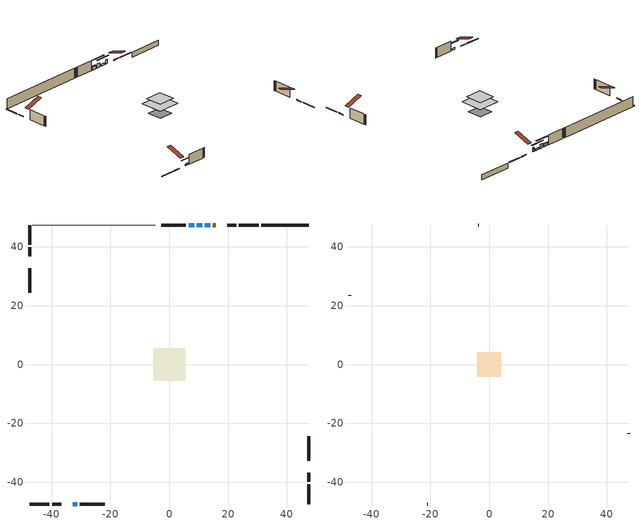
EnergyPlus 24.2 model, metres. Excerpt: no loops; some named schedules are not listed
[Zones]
conditioned space
 floor outside (Floor1 construction): -2.03,-2.03 -2.03,2.03 2.03,2.03 2.03,-2.03 z0.37
 floor adiabatic (AdiabaticFloorConstruction): -5.5,-5.5 -5.5,5.5 5.5,5.5 5.5,-5.5 z2.81
 floor foundation (Slab1 construction): -3.54,-3.54 -3.54,3.54 3.54,3.54 3.54,-3.54 z-2.01
 wall outside (RimJoist1 construction): 30.36,47.44 23.67,47.44 / -47.44,-47.44 -40.75,-47.44 / -47.44,47.44 -47.44,40.75 / 47.44,-47.44 47.44,-40.75 z0.37:0.67
 wall outside (RimJoist2 construction): 22.74,47.44 19.71,47.44 / -39.82,-47.44 -36.79,-47.44 / -47.44,39.82 -47.44,36.79 / 47.44,-39.82 47.44,-36.79 z0.37:0.67
 wall outside (AdiabaticWallConstruction 1): 15.73,47.44 14.87,47.44 z0.37:2.4
 wall outside (AdiabaticWallConstruction): 13.94,47.44 12.11,47.44 / -32.81,-47.44 -31.28,-47.44 z0.37:1.29; 11.18,47.44 9.35,47.44 z0.37:2.4; 8.43,47.44 6.6,47.44 z0.37:1.89
 wall outside (Wall1 construction): 5.67,47.44 -2.68,47.44 / -30.35,-47.44 -22.01,-47.44 / -47.44,32.81 -47.44,24.46 / 47.44,-32.81 47.44,-24.46 z0.37:5.25
 wall foundation (FoundationWall1 construction): 47.44,47.44 31.29,47.44 z-2.01:0.37
 wall adiabatic (Wall4 construction): -4.73,47.44 -46.51,47.44 z0.37:5.25
 window (WindowConstruction): 13.94,47.44 12.11,47.44 z0.37:1.28
 window (WindowConstruction 1): 11.18,47.44 9.35,47.44 z0.37:2.4
 window (WindowConstruction 2): -32.81,-47.44 -31.28,-47.44 z0.37:1.28
 window (WindowConstruction 3): 8.42,47.44 6.6,47.44 z0.37:1.89
 door (Door): 15.73,47.44 14.87,47.44 z0.37:2.4
 ceiling adiabatic (AdiabaticFloorConstruction): 5.5,-5.5 5.5,5.5 -5.5,5.5 -5.5,-5.5 z2.81
attic - vented
 floor to conditioned space (Floor2 construction Reversed): -4.15,-4.15 -4.15,4.15 4.15,4.15 4.15,-4.15 z5.25
 wall outside (Wall3 construction): -3.61,47.44 -3.8,47.44 / -21.08,-47.44 -20.89,-47.44 / -47.44,23.53 -47.44,23.34 / 47.44,-23.53 47.44,-23.34 z0.37:5.25
 roof outside (Roof1 construction): 16.66,47.44,5.25 16.66,39.36,7.94 18.79,39.36,7.94 18.79,47.44,5.25; -33.74,-47.44,5.25 -33.74,-39.36,7.94 -35.87,-39.36,7.94 -35.87,-47.44,5.25; -47.44,33.74,5.25 -39.36,33.74,7.94 -39.36,35.87,7.94 -47.44,35.87,5.25; 47.44,-33.74,5.25 39.36,-33.74,7.94 39.36,-35.87,7.94 47.44,-35.87,5.25
shading: 9.47,47.44 16.58,47.44 16.58,47.85 9.47,47.85 z3.92; 6.71,47.44 13.82,47.44 13.82,47.85 6.71,47.85 z5.04; -28.64,-47.44 -35.45,-47.44 -35.45,-47.85 -28.64,-47.85 z3.92; 6.39,47.44 8.63,47.44 8.63,47.85 6.39,47.85 z2.1
[Building]
Building 1: Terrain=Suburbs
[Site:Location]
Toronto City Centre_ON: Latitude {deg}=43.63; Longitude {deg}=-79.39; Time Zone {hr}=-5; Elevation {m}=77; Keep Site Location Information=Yes
[Site:GroundTemperature:Shallow]
5.01852, 3.26908, 3.12898, 3.95918, 7.29196, 10.6092, 13.4851, 15.3069, 15.4617, 13.9799, 11.1774, 7.9619
[Site:WaterMainsTemperature]
Calculation Method=Schedule; Temperature Schedule=mains temperature schedule
[Material] Roughness=Rough; Thermal Absorptance=0.9
Name | Thickness {m} | Conductivity {W/m-K} | Density {kg/m3} | Specific Heat {J/kg-K} | Solar Absorptance | Visible Absorptance
asphalt or fiberglass shingles | 0.00635 | 0.162714 | 1121.4 | 1465.45 | 0.4 | 0.4
ceiling loosefill ins | 0.254 | 0.0480833 | 16.02 | 1046.75 | 0.7 | 0.7
ceiling stud and cavity | 0.1397 | 0.163581 | 65.682 | 1177.47 | 0.7 | 0.7
concrete 4.0 in. | 0.1016 | 1.803125 | 2242.8 | 837.4 | 0.7 | 0.7
concrete 8.0 in. | 0.2032 | 1.803125 | 2242.8 | 837.4 | 0.7 | 0.7
door material | 0.04445 | 0.053851 | 512.64 | 1214.23 | 0.7 | 0.7
exterior vertical ins | 0.0363136 | 0.029427 | 32.04 | 1214.23 | 0.7 | 0.7
floor covering | 0.0127 | 0.0433444 | 54.468 | 1339.84 | 0.6 | 0.6
floor rigid ins; rim joist rigid ins | 0.051816 | 0.029427 | 32.04 | 1214.23 | 0.7 | 0.7
floor rigid ins 1; wall rigid ins | 0.512978 | 0.029427 | 32.04 | 1214.23 | 0.7 | 0.7
floor stud and cavity | 0.1397 | 0.0755454 | 92.3553 | 1139.71 | 0.7 | 0.7
floor stud and cavity 1 | 0.1397 | 1.75129 | 37.0049 | 1207.88 | 0.7 | 0.7
furniture material conditioned space 1 | 0.1524 | 0.115458 | 640.8 | 1214.23 | 0.6 | 0.6
gypsum board | 0.0127 | 0.160291 | 801 | 837.4 | 0.6 | 0.6
gypsum board 1 | 0.0127 | 0.160291 | 801 | 837.4 | 0.7 | 0.7
osb sheathing 0.5 in. | 0.0127 | 0.115458 | 512.64 | 1214.23 | 0.7 | 0.7
osb sheathing 0.5 in. 1 | 0.0127 | 0.115458 | 512.64 | 1214.23 | 0.4 | 0.4
osb sheathing 0.75 in. | 0.01905 | 0.115458 | 512.64 | 1214.23 | 0.7 | 0.7
osb sheathing 2.0 in. | 0.0508 | 0.115458 | 512.64 | 1214.23 | 0.7 | 0.7
rim joist stud and cavity | 0.0508 | 0.0451784 | 125.044 | 1163.47 | 0.6 | 0.6
rim joist stud and cavity 1 | 0.0508 | 0.284013 | 125.044 | 1163.47 | 0.6 | 0.6
wall stud and cavity | 0.1397 | 0.0821308 | 139.0536 | 1170.24 | 0.7 | 0.7
wall stud and cavity 1 | 0.0889 | 6.9971 | 50.32683 | 1063.81 | 0.6 | 0.6
wall stud and cavity 2 | 0.1397 | 0.0749503 | 139.0536 | 1170.24 | 0.7 | 0.7
wall stud and cavity 3 | 0.0889 | 0.380278 | 52.3479 | 1209.89 | 0.7 | 0.7
wall stud and cavity 4 | 0.0889 | 0.391764 | 83.0341 | 1211.67 | 0.7 | 0.7
wood siding | 0.0254 | 0.102417 | 544.68 | 1172.36 | 0.4 | 0.4
wood siding 1 | 0.00254 | 0.102417 | 544.68 | 1172.36 | 0.4 | 0.4
wood siding 2; wood siding 3; wood siding 4 | 0.0254 | 0.102417 | 544.68 | 1172.36 | 0.7 | 0.7
[WindowMaterial:SimpleGlazingSystem]
Name | U-Factor {W/m2-K} | Solar Heat Gain Coefficient
WindowMaterial | 2.95029 | 0.64
WindowMaterial 1 | 2.88329 | 0.7
WindowMaterial 2 | 2.96164 | 0.62
WindowMaterial 3 | 2.89408 | 0.69
[Construction]
AdiabaticFloorConstruction: floor stud and cavity 1, floor rigid ins 1, osb sheathing 0.75 in., floor covering
AdiabaticWallConstruction: wood siding 3, wall rigid ins, wall stud and cavity 3, gypsum board
AdiabaticWallConstruction 1: wood siding 4, wall rigid ins, wall stud and cavity 3, gypsum board
Door: door material
Floor1 construction: floor stud and cavity, floor rigid ins, osb sheathing 0.75 in., floor covering
Floor2 construction Reversed: gypsum board, ceiling stud and cavity, ceiling loosefill ins
FoundationWall1 construction: concrete 8.0 in., gypsum board 1
furniture construction conditioned space 1: furniture material conditioned space 1
PartitionWallConstruction: gypsum board, wall stud and cavity 4, gypsum board
RimJoist1 construction: wood siding 2, osb sheathing 2.0 in., rim joist stud and cavity
RimJoist2 construction: wood siding 2, rim joist rigid ins, osb sheathing 2.0 in., rim joist stud and cavity 1
Roof1 construction: asphalt or fiberglass shingles
Slab1 construction: concrete 4.0 in.
Wall1 construction: wood siding, osb sheathing 0.5 in., wall stud and cavity, gypsum board
Wall3 construction: wood siding 1, wall stud and cavity 1
Wall4 construction: osb sheathing 0.5 in. 1, wall stud and cavity 2, gypsum board
WindowConstruction: WindowMaterial
WindowConstruction 1: WindowMaterial 1
WindowConstruction 2: WindowMaterial 2
WindowConstruction 3: WindowMaterial 3
[Zone] Multiplier=1; Part of Total Floor Area=Yes
Name | Volume {m3}
attic - vented | 30.044
conditioned space | 423.1
[Space]
Name | Zone | Volume {m3}
attic - vented 1 | attic - vented | 30.044
conditioned space 1 | conditioned space | 423.1
[ZoneInfiltration:EffectiveLeakageArea]
infil attic - vented 1: Zone or Space=attic - vented 1; Schedule=Always On Discrete; Effective Air Leakage Area {cm2}=2894.74; Stack Coefficient=0.000526321; Wind Coefficient=1.55005e-05
[ZoneMixing]
whole house fan mix: Zone or Space=attic - vented; Schedule=Always On Continuous; Design Flow Rate Calculation Method=Flow/Zone; Design Flow Rate {m3/s}=0; Source Zone or Space=conditioned space
[SurfaceProperty:ExposedFoundationPerimeter]
Slab1: Exposed Perimeter Calculation Method=TotalExposedPerimeter; Total Exposed Perimeter {m}=16.151
[InternalMass] Zone or ZoneList=conditioned space; Space or SpaceList=conditioned space 1
Name | Construction | Surface Area {m2}
furniture mass conditioned space 1 | furniture construction conditioned space 1 | 75.1201
partition wall mass | PartitionWallConstruction | 187.8
[Lights]
interior lighting: Zone or ZoneList or Space or SpaceList=conditioned space 1; Schedule=interior lighting schedule; Design Level Calculation Method=LightingLevel; Lighting Level {W}=343.2; Return Air Fraction=0; Fraction Radiant=0.6; Fraction Visible=0.2; Fraction Replaceable=1
[People]
occupants: Zone or ZoneList or Space or SpaceList=conditioned space 1; Number of People Schedule=occupants schedule; Number of People Calculation Method=People; Number of People=3; Fraction Radiant=0.314171; Sensible Heat Fraction=0.56303; Activity Level Schedule=occupants activity schedule; Carbon Dioxide Generation Rate {m3/s-W}=0; Enable ASHRAE 55 Comfort Warnings=No; Mean Radiant Temperature Calculation Type=EnclosureAveraged
[ElectricEquipment] Zone or ZoneList or Space or SpaceList=conditioned space 1; Design Level Calculation Method=EquipmentLevel
Name | Schedule | Design Level {W} | Fraction Latent | Fraction Radiant | Fraction Lost
clothes dryer | clothes dryer schedule | 140.772 | 0.015 | 0.081 | 0.85
clothes washer | clothes washer schedule | 32.1985 | 0.03 | 0.162 | 0.7
cooking range | cooking range schedule | 208.969 | 0.08 | 0.432 | 0.2
dishwasher | dishwasher schedule | 66.8632 | 0.3 | 0.18 | 0.4
fridge | fridge schedule | 72.9452 | 0 | 0.6 | 0
mech vent house fan | mech vent house fan schedule | 0 | 0 | 0 | 1
mech vent house fan cfis | mech vent house fan cfis schedule | 0 | 0 | 0 | 0
misc plug loads | misc plug loads schedule | 494.7 | 0.045 | 0.513 | 0.1
whole house fan | Always On Discrete | 0 | 0 | 0 | 1
[OtherEquipment] Zone or ZoneList or Space or SpaceList=conditioned space 1; Design Level Calculation Method=EquipmentLevel
Name | Fuel Type | Schedule | Design Level {W} | Fraction Latent | Fraction Radiant | Fraction Lost
clothes dryer 1 | Electricity | clothes dryer schedule | 0 | 0.015 | 0.081 | 0.85
cooking range 1 | Electricity | cooking range schedule | 0 | 0.08 | 0.432 | 0.2
general water use latent | None | general water use schedule | 59.3978 | 1 | 0 | 0
general water use sensible | None | general water use schedule | -58.539 | 0 | 0.6 | 0
mech vent house fan latent load | None | Always On Discrete | 0 | 1 | 0 | 0
mech vent house fan sensible load | None | Always On Discrete | 0 | 0 | 0 | 0
water heater energy adjustment1 | NaturalGas | Always On Discrete | 0.01 | 0 | 0 | 1
[ZoneInfiltration:DesignFlowRate] Zone or ZoneList or Space or SpaceList=conditioned space 1; Schedule=Always On Discrete; Design Flow Rate Calculation Method=Flow/Zone; Design Flow Rate {m3/s}=0
infil flow; natural vent flow; whole house fan flow
[AvailabilityManager:Scheduled]
central ac and furnace airloop Availability Manager: Schedule=Always On Discrete
[Foundation:Kiva]
Foundation Kiva 1: Initial Indoor Air Temperature {C}=18; Wall Height Above Grade {m}=0.369997; Wall Depth Below Slab {m}=0.2032; Custom Block Material Name 1=exterior vertical ins; Custom Block Depth 1 {m}=2.38; Custom Block X Position 1 {m}=0.2159; Custom Block Z Position 1 {m}=0
[Foundation:Kiva:Settings]
Soil Conductivity {W/m-K}=0.849921; Soil Density {kg/m3}=1842.3; Soil Specific Heat {J/kg-K}=418.7; Ground Solar Absorptivity=0.9; Ground Thermal Absorptivity=0.9; Ground Surface Roughness {m}=0.03; Far-Field Width {m}=40; Deep-Ground Boundary Condition=ZeroFlux; Deep-Ground Depth {m}=40; Minimum Cell Dimension {m}=0.2; Maximum Cell Growth Coefficient=3; Simulation Timestep=Timestep
[Exterior:Lights]
exterior lighting: Schedule=exterior lighting schedule; Design Level {W}=75.6
[EnergyManagementSystem:GlobalVariable]
central_ac_and_furnace_airloop_Fan_RTF
infil_program_Qfan
infil_program_Qinf
natural_vent_program_Qnv
natural_vent_program_Qwhf
[EnergyManagementSystem:Sensor]
Name | Output:Variable or Output:Meter Index Key | Output:Variable or Output:Meter
airflow_gain | infil flow | Infiltration Sensible Heat Gain Energy
airflow_gain_1 | natural vent flow | Infiltration Sensible Heat Gain Energy
airflow_gain_2 | whole house fan flow | Infiltration Sensible Heat Gain Energy
airflow_loss | infil flow | Infiltration Sensible Heat Loss Energy
airflow_loss_1 | natural vent flow | Infiltration Sensible Heat Loss Energy
airflow_loss_2 | whole house fan flow | Infiltration Sensible Heat Loss Energy
clg_load_cond |  | Cooling:EnergyTransfer:Zone:CONDITIONED SPACE
clg_sp_s; clg_sp_s_1 | cooling setpoint | Schedule Value
clothes_dryer_exhaust_0_sch_s | clothes dryer exhaust 0 schedule | Schedule Value
cool_season | cooling season schedule | Schedule Value
htg_load_cond |  | Heating:EnergyTransfer:Zone:CONDITIONED SPACE
htg_sp_s; htg_sp_s_1 | heating setpoint | Schedule Value
ig_ee_conv | clothes dryer | Electric Equipment Convective Heating Energy
ig_ee_conv_2 | cooking range | Electric Equipment Convective Heating Energy
ig_ee_conv_4 | fridge | Electric Equipment Convective Heating Energy
ig_ee_conv_5 | misc plug loads | Electric Equipment Convective Heating Energy
ig_ee_conv_6 | whole house fan | Electric Equipment Convective Heating Energy
ig_ee_rad | clothes dryer | Electric Equipment Radiant Heating Energy
ig_ee_rad_2 | cooking range | Electric Equipment Radiant Heating Energy
ig_ee_rad_4 | fridge | Electric Equipment Radiant Heating Energy
ig_ee_rad_5 | misc plug loads | Electric Equipment Radiant Heating Energy
ig_ee_rad_6 | whole house fan | Electric Equipment Radiant Heating Energy
ig_lgt_conv | interior lighting | Lights Convective Heating Energy
ig_lgt_rad | interior lighting | Lights Radiant Heating Energy
ig_lgt_vis | interior lighting | Lights Visible Radiation Heating Energy
ig_oe_conv | clothes dryer 1 | Other Equipment Convective Heating Energy
ig_oe_conv_1 | cooking range 1 | Other Equipment Convective Heating Energy
ig_oe_conv_2 | general water use latent | Other Equipment Convective Heating Energy
ig_oe_conv_3 | general water use sensible | Other Equipment Convective Heating Energy
ig_oe_conv_4 | water heater energy adjustment1 | Other Equipment Convective Heating Energy
ig_oe_rad | clothes dryer 1 | Other Equipment Radiant Heating Energy
ig_oe_rad_1 | cooking range 1 | Other Equipment Radiant Heating Energy
ig_oe_rad_2 | general water use latent | Other Equipment Radiant Heating Energy
ig_oe_rad_3 | general water use sensible | Other Equipment Radiant Heating Energy
ig_oe_rad_4 | water heater energy adjustment1 | Other Equipment Radiant Heating Energy
ig_ppl_conv | occupants | People Convective Heating Energy
ig_ppl_rad | occupants | People Radiant Heating Energy
im_conv | furniture mass conditioned space 1 | Surface Inside Face Convection Heat Gain Energy
im_conv_1 | partition wall mass | Surface Inside Face Convection Heat Gain Energy
im_ig | furniture mass conditioned space 1 | Surface Inside Face Internal Gains Radiation Heat Gain Energy
im_ig_1 | partition wall mass | Surface Inside Face Internal Gains Radiation Heat Gain Energy
im_lgt | furniture mass conditioned space 1 | Surface Inside Face Lights Radiation Heat Gain Energy
im_lgt_1 | partition wall mass | Surface Inside Face Lights Radiation Heat Gain Energy
im_sol | furniture mass conditioned space 1 | Surface Inside Face Solar Radiation Heat Gain Energy
im_sol_1 | partition wall mass | Surface Inside Face Solar Radiation Heat Gain Energy
im_surf | furniture mass conditioned space 1 | Surface Inside Face Net Surface Thermal Radiation Heat Gain Energy
im_surf_1 | partition wall mass | Surface Inside Face Net Surface Thermal Radiation Heat Gain Energy
mv_conv | mech vent house fan | Electric Equipment Convective Heating Energy
mv_conv_1 | mech vent house fan cfis | Electric Equipment Convective Heating Energy
mv_conv_2 | mech vent house fan latent load | Other Equipment Convective Heating Energy
mv_conv_3 | mech vent house fan sensible load | Other Equipment Convective Heating Energy
mv_rad | mech vent house fan | Electric Equipment Radiant Heating Energy
mv_rad_1 | mech vent house fan cfis | Electric Equipment Radiant Heating Energy
mv_rad_2 | mech vent house fan latent load | Other Equipment Radiant Heating Energy
mv_rad_3 | mech vent house fan sensible load | Other Equipment Radiant Heating Energy
natural_vent_s | natural vent schedule | Schedule Value
out_pb_s |  | Site Outdoor Air Barometric Pressure
out_wt_s |  | Site Outdoor Air Humidity Ratio
site_vw_s |  | Site Wind Speed
ss_back_out | Window1 | Surface Window Shortwave from Zone Back Out Window Heat Transfer Rate
ss_back_out_1 | Window3 | Surface Window Shortwave from Zone Back Out Window Heat Transfer Rate
ss_back_out_2 | Window4 | Surface Window Shortwave from Zone Back Out Window Heat Transfer Rate
ss_back_out_3 | Window6 | Surface Window Shortwave from Zone Back Out Window Heat Transfer Rate
ss_conv | Door1 | Surface Inside Face Convection Heat Gain Energy
ss_conv_1 | Window1 | Surface Inside Face Convection Heat Gain Energy
ss_conv_2 | Window3 | Surface Inside Face Convection Heat Gain Energy
ss_conv_3 | Window4 | Surface Inside Face Convection Heat Gain Energy
ss_conv_4 | Window6 | Surface Inside Face Convection Heat Gain Energy
ss_ig | Door1 | Surface Inside Face Internal Gains Radiation Heat Gain Energy
ss_ig_1 | Window1 | Surface Inside Face Internal Gains Radiation Heat Gain Energy
ss_ig_2 | Window3 | Surface Inside Face Internal Gains Radiation Heat Gain Energy
ss_ig_3 | Window4 | Surface Inside Face Internal Gains Radiation Heat Gain Energy
ss_ig_4 | Window6 | Surface Inside Face Internal Gains Radiation Heat Gain Energy
ss_lgt | Door1 | Surface Inside Face Lights Radiation Heat Gain Energy
ss_sol | Door1 | Surface Inside Face Solar Radiation Heat Gain Energy
ss_surf | Door1 | Surface Inside Face Net Surface Thermal Radiation Heat Gain Energy
ss_surf_1 | Window1 | Surface Inside Face Net Surface Thermal Radiation Heat Gain Energy
ss_surf_2 | Window3 | Surface Inside Face Net Surface Thermal Radiation Heat Gain Energy
ss_surf_3 | Window4 | Surface Inside Face Net Surface Thermal Radiation Heat Gain Energy
ss_surf_4 | Window6 | Surface Inside Face Net Surface Thermal Radiation Heat Gain Energy
ss_trans_in | Window1 | Surface Window Transmitted Solar Radiation Rate
ss_trans_in_1 | Window3 | Surface Window Transmitted Solar Radiation Rate
ss_trans_in_2 | Window4 | Surface Window Transmitted Solar Radiation Rate
ss_trans_in_3 | Window6 | Surface Window Transmitted Solar Radiation Rate
ss_trans_out | Window1 | Surface Inside Face Initial Transmitted Diffuse Transmitted Out Window Solar Radiation Rate
ss_trans_out_1 | Window3 | Surface Inside Face Initial Transmitted Diffuse Transmitted Out Window Solar Radiation Rate
ss_trans_out_2 | Window4 | Surface Inside Face Initial Transmitted Diffuse Transmitted Out Window Solar Radiation Rate
ss_trans_out_3 | Window6 | Surface Inside Face Initial Transmitted Diffuse Transmitted Out Window Solar Radiation Rate
s_conv | Floor1 | Surface Inside Face Convection Heat Gain Energy
s_conv_1 | Floor2 | Surface Inside Face Convection Heat Gain Energy
s_conv_10 | RimJoist2:180 | Surface Inside Face Convection Heat Gain Energy
s_conv_11 | RimJoist2:270 | Surface Inside Face Convection Heat Gain Energy
s_conv_12 | RimJoist2:90 | Surface Inside Face Convection Heat Gain Energy
s_conv_13 | Slab1 | Surface Inside Face Convection Heat Gain Energy
s_conv_14 | Wall1:0 | Surface Inside Face Convection Heat Gain Energy
s_conv_15 | Wall1:180 | Surface Inside Face Convection Heat Gain Energy
s_conv_16 | Wall1:270 | Surface Inside Face Convection Heat Gain Energy
s_conv_17 | Wall1:90 | Surface Inside Face Convection Heat Gain Energy
s_conv_18 | Wall4 | Surface Inside Face Convection Heat Gain Energy
s_conv_2 | FoundationWall1 | Surface Inside Face Convection Heat Gain Energy
s_conv_3 | inferred conditioned ceiling | Surface Inside Face Convection Heat Gain Energy
s_conv_4 | inferred conditioned floor | Surface Inside Face Convection Heat Gain Energy
s_conv_5 | RimJoist1:0 | Surface Inside Face Convection Heat Gain Energy
s_conv_6 | RimJoist1:180 | Surface Inside Face Convection Heat Gain Energy
s_conv_7 | RimJoist1:270 | Surface Inside Face Convection Heat Gain Energy
s_conv_8 | RimJoist1:90 | Surface Inside Face Convection Heat Gain Energy
s_conv_9 | RimJoist2:0 | Surface Inside Face Convection Heat Gain Energy
s_ig | Floor1 | Surface Inside Face Internal Gains Radiation Heat Gain Energy
s_ig_1 | Floor2 | Surface Inside Face Internal Gains Radiation Heat Gain Energy
s_ig_10 | RimJoist2:180 | Surface Inside Face Internal Gains Radiation Heat Gain Energy
s_ig_11 | RimJoist2:270 | Surface Inside Face Internal Gains Radiation Heat Gain Energy
s_ig_12 | RimJoist2:90 | Surface Inside Face Internal Gains Radiation Heat Gain Energy
s_ig_13 | Slab1 | Surface Inside Face Internal Gains Radiation Heat Gain Energy
s_ig_14 | Wall1:0 | Surface Inside Face Internal Gains Radiation Heat Gain Energy
s_ig_15 | Wall1:180 | Surface Inside Face Internal Gains Radiation Heat Gain Energy
s_ig_16 | Wall1:270 | Surface Inside Face Internal Gains Radiation Heat Gain Energy
s_ig_17 | Wall1:90 | Surface Inside Face Internal Gains Radiation Heat Gain Energy
s_ig_18 | Wall4 | Surface Inside Face Internal Gains Radiation Heat Gain Energy
s_ig_2 | FoundationWall1 | Surface Inside Face Internal Gains Radiation Heat Gain Energy
s_ig_3 | inferred conditioned ceiling | Surface Inside Face Internal Gains Radiation Heat Gain Energy
s_ig_4 | inferred conditioned floor | Surface Inside Face Internal Gains Radiation Heat Gain Energy
s_ig_5 | RimJoist1:0 | Surface Inside Face Internal Gains Radiation Heat Gain Energy
s_ig_6 | RimJoist1:180 | Surface Inside Face Internal Gains Radiation Heat Gain Energy
s_ig_7 | RimJoist1:270 | Surface Inside Face Internal Gains Radiation Heat Gain Energy
s_ig_8 | RimJoist1:90 | Surface Inside Face Internal Gains Radiation Heat Gain Energy
s_ig_9 | RimJoist2:0 | Surface Inside Face Internal Gains Radiation Heat Gain Energy
s_lgt | Floor1 | Surface Inside Face Lights Radiation Heat Gain Energy
s_lgt_1 | Floor2 | Surface Inside Face Lights Radiation Heat Gain Energy
s_lgt_10 | RimJoist2:180 | Surface Inside Face Lights Radiation Heat Gain Energy
s_lgt_11 | RimJoist2:270 | Surface Inside Face Lights Radiation Heat Gain Energy
s_lgt_12 | RimJoist2:90 | Surface Inside Face Lights Radiation Heat Gain Energy
s_lgt_13 | Slab1 | Surface Inside Face Lights Radiation Heat Gain Energy
s_lgt_14 | Wall1:0 | Surface Inside Face Lights Radiation Heat Gain Energy
s_lgt_15 | Wall1:180 | Surface Inside Face Lights Radiation Heat Gain Energy
s_lgt_16 | Wall1:270 | Surface Inside Face Lights Radiation Heat Gain Energy
s_lgt_17 | Wall1:90 | Surface Inside Face Lights Radiation Heat Gain Energy
s_lgt_18 | Wall4 | Surface Inside Face Lights Radiation Heat Gain Energy
s_lgt_2 | FoundationWall1 | Surface Inside Face Lights Radiation Heat Gain Energy
s_lgt_3 | inferred conditioned ceiling | Surface Inside Face Lights Radiation Heat Gain Energy
s_lgt_4 | inferred conditioned floor | Surface Inside Face Lights Radiation Heat Gain Energy
s_lgt_5 | RimJoist1:0 | Surface Inside Face Lights Radiation Heat Gain Energy
s_lgt_6 | RimJoist1:180 | Surface Inside Face Lights Radiation Heat Gain Energy
s_lgt_7 | RimJoist1:270 | Surface Inside Face Lights Radiation Heat Gain Energy
s_lgt_8 | RimJoist1:90 | Surface Inside Face Lights Radiation Heat Gain Energy
s_lgt_9 | RimJoist2:0 | Surface Inside Face Lights Radiation Heat Gain Energy
s_sol | Floor1 | Surface Inside Face Solar Radiation Heat Gain Energy
s_sol_1 | Floor2 | Surface Inside Face Solar Radiation Heat Gain Energy
s_sol_10 | RimJoist2:180 | Surface Inside Face Solar Radiation Heat Gain Energy
s_sol_11 | RimJoist2:270 | Surface Inside Face Solar Radiation Heat Gain Energy
s_sol_12 | RimJoist2:90 | Surface Inside Face Solar Radiation Heat Gain Energy
s_sol_13 | Slab1 | Surface Inside Face Solar Radiation Heat Gain Energy
s_sol_14 | Wall1:0 | Surface Inside Face Solar Radiation Heat Gain Energy
s_sol_15 | Wall1:180 | Surface Inside Face Solar Radiation Heat Gain Energy
s_sol_16 | Wall1:270 | Surface Inside Face Solar Radiation Heat Gain Energy
s_sol_17 | Wall1:90 | Surface Inside Face Solar Radiation Heat Gain Energy
s_sol_18 | Wall4 | Surface Inside Face Solar Radiation Heat Gain Energy
s_sol_2 | FoundationWall1 | Surface Inside Face Solar Radiation Heat Gain Energy
s_sol_3 | inferred conditioned ceiling | Surface Inside Face Solar Radiation Heat Gain Energy
s_sol_4 | inferred conditioned floor | Surface Inside Face Solar Radiation Heat Gain Energy
s_sol_5 | RimJoist1:0 | Surface Inside Face Solar Radiation Heat Gain Energy
s_sol_6 | RimJoist1:180 | Surface Inside Face Solar Radiation Heat Gain Energy
s_sol_7 | RimJoist1:270 | Surface Inside Face Solar Radiation Heat Gain Energy
s_sol_8 | RimJoist1:90 | Surface Inside Face Solar Radiation Heat Gain Energy
s_sol_9 | RimJoist2:0 | Surface Inside Face Solar Radiation Heat Gain Energy
s_surf | Floor1 | Surface Inside Face Net Surface Thermal Radiation Heat Gain Energy
s_surf_1 | Floor2 | Surface Inside Face Net Surface Thermal Radiation Heat Gain Energy
s_surf_10 | RimJoist2:180 | Surface Inside Face Net Surface Thermal Radiation Heat Gain Energy
s_surf_11 | RimJoist2:270 | Surface Inside Face Net Surface Thermal Radiation Heat Gain Energy
s_surf_12 | RimJoist2:90 | Surface Inside Face Net Surface Thermal Radiation Heat Gain Energy
s_surf_13 | Slab1 | Surface Inside Face Net Surface Thermal Radiation Heat Gain Energy
s_surf_14 | Wall1:0 | Surface Inside Face Net Surface Thermal Radiation Heat Gain Energy
s_surf_15 | Wall1:180 | Surface Inside Face Net Surface Thermal Radiation Heat Gain Energy
s_surf_16 | Wall1:270 | Surface Inside Face Net Surface Thermal Radiation Heat Gain Energy
s_surf_17 | Wall1:90 | Surface Inside Face Net Surface Thermal Radiation Heat Gain Energy
s_surf_18 | Wall4 | Surface Inside Face Net Surface Thermal Radiation Heat Gain Energy
s_surf_2 | FoundationWall1 | Surface Inside Face Net Surface Thermal Radiation Heat Gain Energy
s_surf_3 | inferred conditioned ceiling | Surface Inside Face Net Surface Thermal Radiation Heat Gain Energy
s_surf_4 | inferred conditioned floor | Surface Inside Face Net Surface Thermal Radiation Heat Gain Energy
